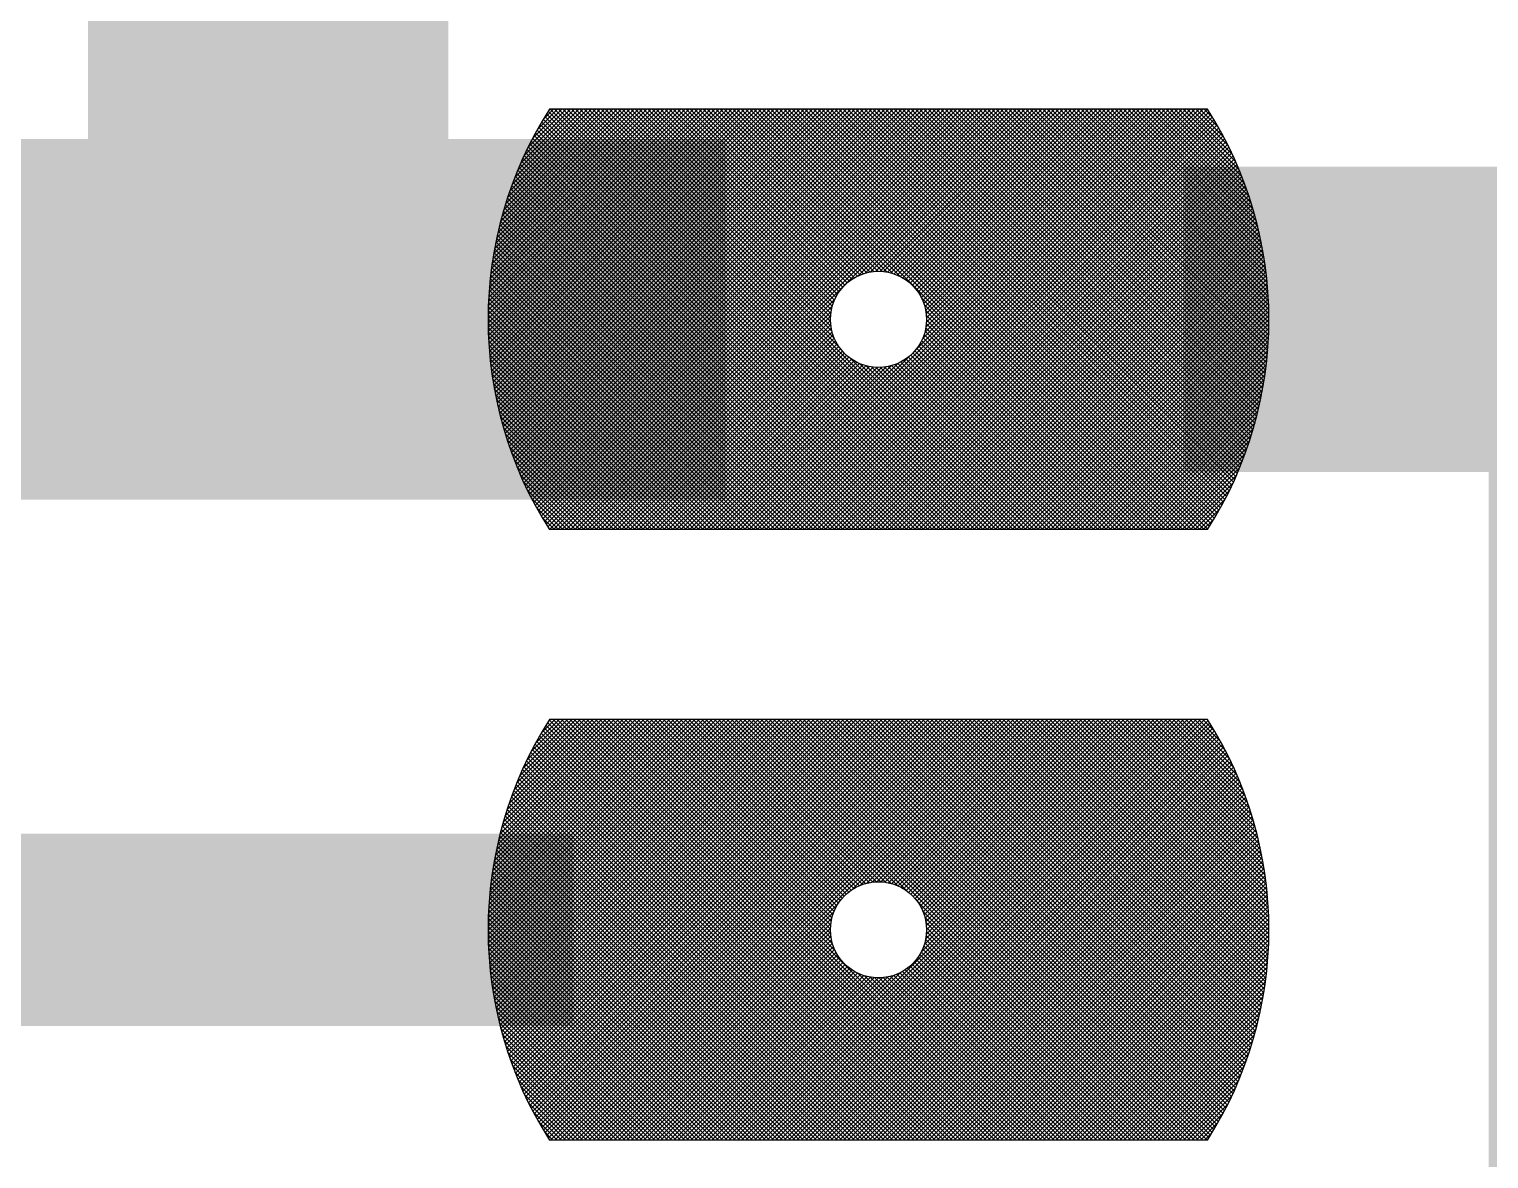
# Model space of a CAD drawing. Extents: x 0 to 395, y 0 to 270.
# Drawn here: x 122.83 to 128.91, y 219.39 to 224.09 of the extents above; entities that cross this region are included whole.
import ezdxf

# ---------------------------------------------------------------- set-up
doc = ezdxf.new("R2010")
doc.units = 0
doc.header["$LTSCALE"] = 0.3
doc.layers.get('0').update_dxf_attribs({"linetype": 'CONTINUOUS'})
doc.layers.add('TRACK', color=3, linetype='CONTINUOUS')

# ---------------------------------------------------------------- blocks, each defined once
blk = doc.blocks.new('*X8')
at = {"color": 0}
for p, q in [((70.13, 78.739), (71.006, 79.615)), ((70.1301, 78.7215), (71.0237, 79.615)), ((70.1301, 78.7568), (70.9883, 79.615)), ((70.1304, 78.7041), (71.0413, 79.615)), ((70.1304, 78.7748), (70.9706, 79.615)), ((70.1309, 78.6869), (71.059, 79.615)), ((70.1309, 78.7929), (70.9529, 79.615)), ((70.1315, 78.6698), (71.0767, 79.615)), ((70.1316, 78.8113), (70.9353, 79.615)), ((70.1323, 78.653), (71.0944, 79.615)), ((70.1325, 78.8299), (70.9176, 79.615)), ((70.1333, 78.6363), (71.112, 79.615)), ((70.1336, 78.8487), (70.8999, 79.615)), ((70.1345, 78.6197), (71.1297, 79.615)), ((70.135, 78.8678), (70.8822, 79.615)), ((70.1358, 78.6034), (71.1474, 79.615)), ((70.1367, 78.8871), (70.8646, 79.615)), ((70.1372, 78.5871), (71.1651, 79.615)), ((70.1386, 78.9067), (70.8469, 79.615)), ((70.1388, 78.5711), (71.1828, 79.615)), ((70.1406, 78.5551), (71.2004, 79.615)), ((70.1407, 78.9265), (70.8292, 79.615)), ((70.1424, 78.5393), (71.2181, 79.615)), ((70.1432, 78.9467), (70.8115, 79.615)), ((70.1445, 78.5237), (71.2358, 79.615)), ((70.1459, 78.9671), (70.7938, 79.615)), ((70.1466, 78.5082), (71.2535, 79.615)), ((70.1489, 78.4928), (71.2711, 79.615)), ((70.149, 78.9878), (70.7762, 79.615)), ((70.1513, 78.4775), (71.2888, 79.615)), ((70.1524, 79.0089), (70.7585, 79.615)), ((70.1539, 78.4624), (71.3065, 79.615)), ((70.1561, 79.0303), (70.7408, 79.615)), ((70.1566, 78.4474), (71.3242, 79.615)), ((70.1594, 78.4325), (71.3419, 79.615)), ((70.1603, 79.0521), (70.7231, 79.615)), ((70.1623, 78.4177), (71.3595, 79.615)), ((70.1648, 79.0743), (70.7055, 79.615)), ((70.1653, 78.4031), (71.3772, 79.615)), ((70.1685, 78.3886), (71.3949, 79.615)), ((70.1697, 79.0969), (70.6878, 79.615)), ((70.1717, 78.3742), (71.4126, 79.615)), ((70.175, 79.1199), (70.6701, 79.615)), ((70.1751, 78.3599), (71.4302, 79.615)), ((70.1786, 78.3457), (71.4479, 79.615)), ((70.1809, 79.1435), (70.6524, 79.615)), ((70.1822, 78.3316), (71.4656, 79.615)), ((70.1859, 78.3176), (71.4833, 79.615)), ((70.1872, 79.1675), (70.6347, 79.615)), ((70.1897, 78.3037), (71.5009, 79.615)), ((70.1936, 78.2899), (71.5186, 79.615)), ((70.1942, 79.1921), (70.6171, 79.615)), ((70.1976, 78.2763), (71.5363, 79.615)), ((70.2017, 78.2627), (71.554, 79.615)), ((70.2017, 79.2173), (70.5994, 79.615)), ((70.2059, 78.2492), (71.5717, 79.615)), ((70.2099, 79.2431), (70.5817, 79.615)), ((70.2102, 78.2358), (71.5893, 79.615)), ((70.2146, 78.2226), (71.607, 79.615)), ((70.2188, 79.2697), (70.564, 79.615)), ((70.2191, 78.2094), (71.6247, 79.615)), ((70.2237, 78.1963), (71.6424, 79.615)), ((70.2283, 78.1833), (71.66, 79.615)), ((70.2285, 79.2971), (70.5464, 79.615)), ((70.2331, 78.1704), (71.6777, 79.615)), ((70.238, 78.1576), (71.6954, 79.615)), ((70.2391, 79.3254), (70.5287, 79.615)), ((70.2429, 78.1448), (71.7131, 79.615)), ((70.248, 78.1322), (71.7308, 79.615)), ((70.2508, 79.3548), (70.511, 79.615)), ((70.2531, 78.1196), (71.7484, 79.615)), ((70.2583, 78.1072), (71.7661, 79.615)), ((70.2636, 78.0948), (71.7838, 79.615)), ((70.2636, 79.3853), (70.4933, 79.615)), ((70.269, 78.0825), (71.8015, 79.615)), ((70.2744, 78.0703), (71.8191, 79.615)), ((70.2778, 79.4172), (70.4756, 79.615)), ((70.28, 78.0581), (71.8368, 79.615)), ((70.2856, 78.0461), (71.8545, 79.615)), ((70.2913, 78.0341), (71.8722, 79.615)), ((70.2936, 79.4507), (70.458, 79.615)), ((70.2971, 78.0222), (71.8899, 79.615)), ((70.303, 78.0104), (71.9075, 79.615)), ((70.3089, 77.9987), (71.9252, 79.615)), ((70.3114, 79.4861), (70.4403, 79.615)), ((70.315, 77.9871), (71.9429, 79.615)), ((70.3211, 77.9755), (71.9606, 79.615)), ((70.3273, 77.964), (71.9782, 79.615)), ((70.3317, 79.5241), (70.4226, 79.615)), ((70.3335, 77.9526), (71.9959, 79.615)), ((70.3399, 77.9413), (72.0136, 79.615)), ((70.3463, 77.93), (72.0313, 79.615)), ((70.3528, 77.9188), (72.049, 79.615)), ((70.3551, 79.5652), (70.4049, 79.615)), ((70.3593, 77.9077), (72.0666, 79.615)), ((72.077, 77.865), (70.3632, 79.5788)), ((70.366, 77.8967), (72.0843, 79.615)), ((72.0947, 77.865), (70.3699, 79.5898)), ((70.3727, 77.8857), (72.102, 79.615)), ((72.1123, 77.865), (70.3767, 79.6007)), ((70.3795, 77.8748), (72.1197, 79.615)), ((70.383, 79.6107), (70.3873, 79.615)), ((72.13, 77.865), (70.3835, 79.6115)), ((70.3873, 77.865), (72.1373, 79.615)), ((72.1477, 77.865), (70.3977, 79.615)), ((70.405, 77.865), (72.155, 79.615)), ((72.1654, 77.865), (70.4154, 79.615)), ((70.4227, 77.865), (72.1727, 79.615)), ((72.1831, 77.865), (70.4331, 79.615)), ((70.4404, 77.865), (72.1904, 79.615)), ((72.2007, 77.865), (70.4507, 79.615)), ((70.4581, 77.865), (72.2081, 79.615)), ((72.2184, 77.865), (70.4684, 79.615)), ((70.4757, 77.865), (72.2257, 79.615)), ((72.2361, 77.865), (70.4861, 79.615)), ((70.4934, 77.865), (72.2434, 79.615)), ((72.2538, 77.865), (70.5038, 79.615)), ((70.5111, 77.865), (72.2611, 79.615)), ((72.2714, 77.865), (70.5214, 79.615)), ((70.5288, 77.865), (72.2788, 79.615)), ((72.2891, 77.865), (70.5391, 79.615)), ((70.5464, 77.865), (72.2964, 79.615)), ((72.3068, 77.865), (70.5568, 79.615)), ((70.5641, 77.865), (72.3141, 79.615)), ((72.3245, 77.865), (70.5745, 79.615)), ((70.5818, 77.865), (72.3318, 79.615)), ((72.3422, 77.865), (70.5922, 79.615)), ((71.5781, 78.6468), (70.6098, 79.615)), ((71.565, 78.6775), (70.6275, 79.615)), ((71.5588, 78.7014), (70.6452, 79.615)), ((71.5558, 78.7221), (70.6629, 79.615)), ((71.555, 78.7405), (70.6805, 79.615)), ((71.5558, 78.7575), (70.6982, 79.615)), ((71.5578, 78.7731), (70.7159, 79.615)), ((71.5608, 78.7878), (70.7336, 79.615)), ((71.5647, 78.8016), (70.7513, 79.615)), ((71.5694, 78.8145), (70.7689, 79.615)), ((71.5748, 78.8268), (70.7866, 79.615)), ((71.5809, 78.8384), (70.8043, 79.615)), ((71.5876, 78.8494), (70.822, 79.615)), ((71.5948, 78.8598), (70.8396, 79.615)), ((71.6027, 78.8696), (70.8573, 79.615)), ((71.6111, 78.8789), (70.875, 79.615)), ((71.6201, 78.8876), (70.8927, 79.615)), ((71.6296, 78.8958), (70.9104, 79.615)), ((71.6396, 78.9034), (70.928, 79.615)), ((71.6503, 78.9104), (70.9457, 79.615)), ((71.6616, 78.9168), (70.9634, 79.615)), ((71.6734, 78.9226), (70.9811, 79.615)), ((71.686, 78.9277), (70.9987, 79.615)), ((71.6993, 78.9321), (71.0164, 79.615)), ((71.7135, 78.9356), (71.0341, 79.615)), ((71.7285, 78.9382), (71.0518, 79.615)), ((71.7447, 78.9397), (71.0695, 79.615)), ((71.7623, 78.9399), (71.0871, 79.615)), ((71.7816, 78.9382), (71.1048, 79.615)), ((71.8034, 78.934), (71.1225, 79.615)), ((71.8296, 78.9256), (71.1402, 79.615)), ((71.8674, 78.9054), (71.1578, 79.615)), ((71.1652, 77.865), (72.9152, 79.615)), ((72.9255, 77.865), (71.1755, 79.615)), ((71.1828, 77.865), (72.9328, 79.615)), ((72.9432, 77.865), (71.1932, 79.615)), ((71.2005, 77.865), (72.9505, 79.615)), ((72.9609, 77.865), (71.2109, 79.615)), ((71.2182, 77.865), (72.9682, 79.615)), ((72.9786, 77.865), (71.2286, 79.615)), ((71.2359, 77.865), (72.9859, 79.615)), ((72.9962, 77.865), (71.2462, 79.615)), ((71.2536, 77.865), (73.0036, 79.615)), ((73.0139, 77.865), (71.2639, 79.615)), ((71.2712, 77.865), (73.0212, 79.615)), ((73.0316, 77.865), (71.2816, 79.615)), ((71.2889, 77.865), (73.0389, 79.615)), ((73.0493, 77.865), (71.2993, 79.615)), ((71.3066, 77.865), (73.0566, 79.615)), ((73.0669, 77.865), (71.3169, 79.615)), ((71.3243, 77.865), (73.0743, 79.615)), ((73.0846, 77.865), (71.3346, 79.615)), ((71.3419, 77.865), (73.0919, 79.615)), ((73.1023, 77.865), (71.3523, 79.615)), ((71.3596, 77.865), (73.1096, 79.615)), ((73.12, 77.865), (71.37, 79.615)), ((71.3773, 77.865), (73.1255, 79.6132)), ((73.1295, 77.8732), (71.3877, 79.615)), ((71.395, 77.865), (73.1323, 79.6023)), ((73.1363, 77.884), (71.4053, 79.615)), ((71.4127, 77.865), (73.1391, 79.5914)), ((73.143, 77.895), (71.423, 79.615)), ((71.4303, 77.865), (73.1458, 79.5805)), ((73.1497, 77.906), (71.4407, 79.615)), ((73.1562, 77.9171), (71.4584, 79.615)), ((73.1627, 77.9283), (71.476, 79.615)), ((73.1692, 77.9395), (71.4937, 79.615)), ((73.1755, 77.9509), (71.5114, 79.615)), ((73.1818, 77.9623), (71.5291, 79.615)), ((73.188, 77.9738), (71.5468, 79.615)), ((73.1941, 77.9853), (71.5644, 79.615)), ((73.2002, 77.9969), (71.5821, 79.615)), ((73.2061, 78.0087), (71.5998, 79.615)), ((73.212, 78.0205), (71.6175, 79.615)), ((71.6328, 78.8983), (72.3495, 79.615)), ((73.2178, 78.0323), (71.6351, 79.615)), ((73.2235, 78.0443), (71.6528, 79.615)), ((73.2292, 78.0563), (71.6705, 79.615)), ((71.6758, 78.9237), (72.3672, 79.615)), ((73.2347, 78.0684), (71.6882, 79.615)), ((71.7029, 78.9331), (72.3848, 79.615)), ((73.2402, 78.0806), (71.7059, 79.615)), ((73.2456, 78.0929), (71.7235, 79.615)), ((71.7253, 78.9378), (72.4025, 79.615)), ((73.2509, 78.1053), (71.7412, 79.615)), ((71.7449, 78.9397), (72.4202, 79.615)), ((73.2561, 78.1177), (71.7589, 79.615)), ((71.7627, 78.9399), (72.4379, 79.615)), ((73.2613, 78.1303), (71.7766, 79.615)), ((71.7791, 78.9385), (72.4555, 79.615)), ((73.2663, 78.1429), (71.7942, 79.615)), ((71.7943, 78.9361), (72.4732, 79.615)), ((71.8086, 78.9327), (72.4909, 79.615)), ((73.2713, 78.1556), (71.8119, 79.615)), ((71.822, 78.9284), (72.5086, 79.615)), ((73.2762, 78.1684), (71.8296, 79.615)), ((71.8347, 78.9234), (72.5263, 79.615)), ((71.8467, 78.9177), (72.5439, 79.615)), ((73.2809, 78.1813), (71.8473, 79.615)), ((71.858, 78.9114), (72.5616, 79.615)), ((73.2856, 78.1943), (71.865, 79.615)), ((71.8688, 78.9045), (72.5793, 79.615)), ((71.8789, 78.897), (72.597, 79.615)), ((73.2902, 78.2074), (71.8826, 79.615)), ((71.8885, 78.8889), (72.6146, 79.615)), ((71.8976, 78.8803), (72.6323, 79.615)), ((73.2947, 78.2206), (71.9003, 79.615)), ((71.9061, 78.8711), (72.65, 79.615)), ((71.914, 78.8613), (72.6677, 79.615)), ((73.2992, 78.2338), (71.918, 79.615)), ((71.9214, 78.851), (72.6854, 79.615)), ((71.9281, 78.8401), (72.703, 79.615)), ((71.9343, 78.8286), (72.7207, 79.615)), ((71.9347, 78.6522), (72.8975, 79.615)), ((73.3035, 78.2472), (71.9357, 79.615)), ((71.9398, 78.8164), (72.7384, 79.615)), ((71.9446, 78.8036), (72.7561, 79.615)), ((71.9462, 78.6814), (72.8798, 79.615)), ((71.9487, 78.7899), (72.7737, 79.615)), ((71.9518, 78.7754), (72.7914, 79.615)), ((71.9519, 78.7047), (72.8621, 79.615)), ((73.3077, 78.2606), (71.9533, 79.615)), ((71.954, 78.7599), (72.8091, 79.615)), ((71.9544, 78.725), (72.8445, 79.615)), ((71.955, 78.7432), (72.8268, 79.615)), ((73.3118, 78.2742), (71.971, 79.615)), ((73.3158, 78.2879), (71.9887, 79.615)), ((73.3198, 78.3016), (72.0064, 79.615)), ((73.3236, 78.3155), (72.024, 79.615)), ((73.3273, 78.3294), (72.0417, 79.615)), ((73.3309, 78.3435), (72.0594, 79.615)), ((73.3344, 78.3577), (72.0771, 79.615)), ((73.3378, 78.372), (72.0948, 79.615)), ((73.3411, 78.3864), (72.1124, 79.615)), ((73.3442, 78.4009), (72.1301, 79.615)), ((73.3473, 78.4155), (72.1478, 79.615)), ((73.3502, 78.4303), (72.1655, 79.615)), ((73.353, 78.4451), (72.1831, 79.615)), ((73.3557, 78.4601), (72.2008, 79.615)), ((73.3583, 78.4752), (72.2185, 79.615)), ((73.3607, 78.4905), (72.2362, 79.615)), ((73.363, 78.5058), (72.2539, 79.615)), ((73.3652, 78.5213), (72.2715, 79.615)), ((73.3673, 78.537), (72.2892, 79.615)), ((73.3692, 78.5527), (72.3069, 79.615)), ((73.3709, 78.5686), (72.3246, 79.615)), ((73.3726, 78.5847), (72.3422, 79.615)), ((73.374, 78.6009), (72.3599, 79.615)), ((73.3754, 78.6172), (72.3776, 79.615)), ((73.3765, 78.6338), (72.3953, 79.615)), ((73.3775, 78.6504), (72.413, 79.615)), ((73.3784, 78.6673), (72.4306, 79.615)), ((73.379, 78.6843), (72.4483, 79.615)), ((73.3795, 78.7014), (72.466, 79.615)), ((73.3799, 78.7188), (72.4837, 79.615)), ((73.38, 78.7364), (72.5013, 79.615)), ((73.3799, 78.7541), (72.519, 79.615)), ((73.3797, 78.772), (72.5367, 79.615)), ((73.3792, 78.7902), (72.5544, 79.615)), ((73.3786, 78.8085), (72.5721, 79.615)), ((73.3777, 78.8271), (72.5897, 79.615)), ((73.3765, 78.8459), (72.6074, 79.615)), ((73.3752, 78.8649), (72.6251, 79.615)), ((73.3736, 78.8842), (72.6428, 79.615)), ((73.3717, 78.9037), (72.6604, 79.615)), ((73.3696, 78.9235), (72.6781, 79.615)), ((73.3672, 78.9436), (72.6958, 79.615)), ((73.3645, 78.964), (72.7135, 79.615)), ((73.3615, 78.9847), (72.7312, 79.615)), ((73.3581, 79.0057), (72.7488, 79.615)), ((73.3544, 79.0271), (72.7665, 79.615)), ((73.3504, 79.0488), (72.7842, 79.615)), ((73.3459, 79.0709), (72.8019, 79.615)), ((73.3411, 79.0934), (72.8195, 79.615)), ((73.3358, 79.1164), (72.8372, 79.615)), ((73.33, 79.1399), (72.8549, 79.615)), ((73.3238, 79.1638), (72.8726, 79.615)), ((73.3169, 79.1883), (72.8903, 79.615)), ((73.3095, 79.2134), (72.9079, 79.615)), ((73.3014, 79.2392), (72.9256, 79.615)), ((73.2926, 79.2657), (72.9433, 79.615)), ((73.283, 79.2929), (72.961, 79.615)), ((73.2725, 79.3211), (72.9786, 79.615)), ((73.2611, 79.3503), (72.9963, 79.615)), ((73.2484, 79.3806), (73.014, 79.615)), ((73.2344, 79.4122), (73.0317, 79.615)), ((73.2189, 79.4455), (73.0494, 79.615)), ((73.2014, 79.4806), (73.067, 79.615)), ((73.1816, 79.5181), (73.0847, 79.615)), ((73.1587, 79.5587), (73.1024, 79.615)), ((73.1316, 79.6034), (73.1201, 79.615)), ((71.9886, 77.865), (70.3309, 79.5227)), ((72.0063, 77.865), (70.3372, 79.5341)), ((72.024, 77.865), (70.3436, 79.5454)), ((72.0416, 77.865), (70.3501, 79.5566)), ((72.0593, 77.865), (70.3566, 79.5677)), ((71.448, 77.865), (73.1524, 79.5694)), ((71.4657, 77.865), (73.1589, 79.5583)), ((71.4834, 77.865), (73.1654, 79.5471)), ((71.501, 77.865), (73.1718, 79.5358)), ((71.5187, 77.865), (73.1781, 79.5244)), ((71.9002, 77.865), (70.3005, 79.4647)), ((71.9179, 77.865), (70.3065, 79.4764)), ((71.9356, 77.865), (70.3125, 79.4881)), ((71.9532, 77.865), (70.3185, 79.4997)), ((71.9709, 77.865), (70.3247, 79.5112)), ((71.5364, 77.865), (73.1844, 79.513)), ((71.5541, 77.865), (73.1905, 79.5015)), ((71.5717, 77.865), (73.1966, 79.4899)), ((71.5894, 77.865), (73.2026, 79.4782)), ((71.6071, 77.865), (73.2086, 79.4665)), ((71.8118, 77.865), (70.2722, 79.4047)), ((71.8295, 77.865), (70.2777, 79.4168)), ((71.8472, 77.865), (70.2833, 79.4289)), ((71.8649, 77.865), (70.2889, 79.4409)), ((71.8825, 77.865), (70.2947, 79.4528)), ((71.6248, 77.865), (73.2144, 79.4546)), ((71.6425, 77.865), (73.2202, 79.4427)), ((71.6601, 77.865), (73.2259, 79.4307)), ((71.6778, 77.865), (73.2315, 79.4187)), ((71.6955, 77.865), (73.237, 79.4065)), ((71.7234, 77.865), (70.2459, 79.3426)), ((71.7411, 77.865), (70.2509, 79.3552)), ((71.7588, 77.865), (70.2561, 79.3677)), ((71.7765, 77.865), (70.2614, 79.3801)), ((71.7942, 77.865), (70.2667, 79.3924)), ((71.7132, 77.865), (73.2425, 79.3943)), ((71.7308, 77.865), (73.2478, 79.382)), ((71.7485, 77.865), (73.2531, 79.3696)), ((71.7662, 77.865), (73.2583, 79.3571)), ((71.7839, 77.865), (73.2634, 79.3445)), ((71.6351, 77.865), (70.2217, 79.2783)), ((71.6527, 77.865), (70.2264, 79.2913)), ((71.6704, 77.865), (70.2311, 79.3043)), ((71.6881, 77.865), (70.2359, 79.3171)), ((71.7058, 77.865), (70.2409, 79.3299)), ((71.8016, 77.865), (73.2684, 79.3318)), ((71.8192, 77.865), (73.2733, 79.3191)), ((71.8369, 77.865), (73.2782, 79.3062)), ((71.8546, 77.865), (73.2829, 79.2933)), ((71.8723, 77.865), (73.2876, 79.2803)), ((71.5643, 77.865), (70.2041, 79.2252)), ((71.582, 77.865), (70.2084, 79.2386)), ((71.5997, 77.865), (70.2127, 79.2519)), ((71.6174, 77.865), (70.2172, 79.2652)), ((71.8899, 77.865), (73.2921, 79.2672)), ((71.9076, 77.865), (73.2966, 79.254)), ((71.9253, 77.865), (73.301, 79.2407)), ((71.943, 77.865), (73.3052, 79.2272)), ((71.476, 77.865), (70.1843, 79.1566)), ((71.4936, 77.865), (70.1881, 79.1706)), ((71.5113, 77.865), (70.1919, 79.1844)), ((71.529, 77.865), (70.1959, 79.1981)), ((71.5467, 77.865), (70.2, 79.2117)), ((71.9607, 77.865), (73.3094, 79.2138)), ((71.9783, 77.865), (73.3135, 79.2002)), ((71.996, 77.865), (73.3175, 79.1865)), ((72.0137, 77.865), (73.3213, 79.1727)), ((72.0314, 77.865), (73.3251, 79.1587)), ((71.4052, 77.865), (70.1704, 79.0999)), ((71.4229, 77.865), (70.1737, 79.1142)), ((71.4406, 77.865), (70.1771, 79.1285)), ((71.4583, 77.865), (70.1807, 79.1426)), ((72.049, 77.865), (73.3288, 79.1447)), ((72.0667, 77.865), (73.3324, 79.1306)), ((72.0844, 77.865), (73.3358, 79.1164)), ((72.1021, 77.865), (73.3391, 79.1021)), ((71.3345, 77.865), (70.1582, 79.0413)), ((71.3522, 77.865), (70.1611, 79.0562)), ((71.3699, 77.865), (70.164, 79.0708)), ((71.3876, 77.865), (70.1671, 79.0854)), ((72.1198, 77.865), (73.3424, 79.0876)), ((72.1374, 77.865), (73.3455, 79.0731)), ((72.1551, 77.865), (73.3485, 79.0584)), ((72.1728, 77.865), (73.3514, 79.0436)), ((71.2638, 77.865), (70.148, 78.9809)), ((71.2815, 77.865), (70.1503, 78.9962)), ((71.2992, 77.865), (70.1528, 79.0114)), ((71.3169, 77.865), (70.1554, 79.0264)), ((72.1905, 77.865), (73.3542, 79.0287)), ((72.2081, 77.865), (73.3568, 79.0136)), ((72.2258, 77.865), (73.3593, 78.9985)), ((72.2435, 77.865), (73.3617, 78.9832)), ((71.1931, 77.865), (70.1398, 78.9183)), ((71.2108, 77.865), (70.1416, 78.9341)), ((71.2285, 77.865), (70.1436, 78.9499)), ((71.2461, 77.865), (70.1457, 78.9654)), ((72.2612, 77.865), (73.364, 78.9678)), ((72.2789, 77.865), (73.3661, 78.9522)), ((72.2965, 77.865), (73.3681, 78.9365)), ((72.3142, 77.865), (73.3699, 78.9207)), ((71.1224, 77.865), (70.134, 78.8534)), ((71.1401, 77.865), (70.1352, 78.8699)), ((71.1578, 77.865), (70.1366, 78.8862)), ((71.1754, 77.865), (70.1381, 78.9023)), ((70.5995, 77.865), (71.5967, 78.8622)), ((72.9078, 77.865), (71.9204, 78.8524)), ((72.3319, 77.865), (73.3716, 78.9047)), ((72.3496, 77.865), (73.3732, 78.8886)), ((72.3672, 77.865), (73.3746, 78.8724)), ((72.3849, 77.865), (73.3759, 78.8559)), ((71.0694, 77.865), (70.1312, 78.8031)), ((71.087, 77.865), (70.132, 78.8201)), ((71.1047, 77.865), (70.1329, 78.8368)), ((70.6172, 77.865), (71.5713, 78.8192)), ((70.6348, 77.865), (71.5619, 78.7921)), ((72.8902, 77.865), (71.9406, 78.8146)), ((72.4026, 77.865), (73.377, 78.8394)), ((72.4203, 77.865), (73.3779, 78.8226)), ((72.438, 77.865), (73.3787, 78.8057)), ((72.4556, 77.865), (73.3793, 78.7886)), ((71.0163, 77.865), (70.13, 78.7513)), ((70.9987, 77.865), (70.13, 78.7336)), ((71.034, 77.865), (70.1303, 78.7688)), ((71.0517, 77.865), (70.1307, 78.786)), ((70.6525, 77.865), (71.5572, 78.7697)), ((70.6702, 77.865), (71.5553, 78.7501)), ((70.6879, 77.865), (71.5551, 78.7323)), ((72.8725, 77.865), (71.949, 78.7884)), ((72.8548, 77.865), (71.9532, 78.7666)), ((72.8195, 77.865), (71.9547, 78.7297)), ((72.8371, 77.865), (71.9549, 78.7473)), ((72.4733, 77.865), (73.3797, 78.7714)), ((72.491, 77.865), (73.3799, 78.754)), ((72.5087, 77.865), (73.38, 78.7363)), ((70.981, 77.865), (70.1302, 78.7158)), ((70.9633, 77.865), (70.1305, 78.6978)), ((70.9456, 77.865), (70.1311, 78.6795)), ((70.7055, 77.865), (71.5565, 78.7159)), ((70.7232, 77.865), (71.5589, 78.7007)), ((70.7409, 77.865), (71.5623, 78.6864)), ((70.7586, 77.865), (71.5666, 78.673)), ((72.7487, 77.865), (71.9427, 78.671)), ((72.7664, 77.865), (71.9471, 78.6843)), ((72.7841, 77.865), (71.9506, 78.6985)), ((72.8018, 77.865), (71.9532, 78.7135)), ((72.5263, 77.865), (73.3799, 78.7185)), ((72.544, 77.865), (73.3795, 78.7005)), ((72.5617, 77.865), (73.379, 78.6823)), ((70.9279, 77.865), (70.1319, 78.661)), ((70.9103, 77.865), (70.1329, 78.6423)), ((70.8926, 77.865), (70.1342, 78.6234)), ((70.7763, 77.865), (71.5716, 78.6603)), ((70.7939, 77.865), (71.5773, 78.6483)), ((70.8116, 77.865), (71.5836, 78.637)), ((70.8293, 77.865), (71.5905, 78.6262)), ((70.847, 77.865), (71.598, 78.6161)), ((70.8646, 77.865), (71.6061, 78.6065)), ((72.6604, 77.865), (71.9108, 78.6146)), ((72.678, 77.865), (71.9184, 78.6246)), ((72.6957, 77.865), (71.9254, 78.6353)), ((72.7134, 77.865), (71.9318, 78.6466)), ((72.7311, 77.865), (71.9376, 78.6584)), ((72.5794, 77.865), (73.3782, 78.6638)), ((72.5971, 77.865), (73.3772, 78.6452)), ((72.6147, 77.865), (73.376, 78.6263)), ((72.6324, 77.865), (73.3746, 78.6072)), ((70.8749, 77.865), (70.1357, 78.6042)), ((70.8572, 77.865), (70.1374, 78.5848)), ((70.8396, 77.865), (70.1394, 78.5651)), ((70.8823, 77.865), (71.6147, 78.5974)), ((70.9, 77.865), (71.6239, 78.5889)), ((70.9177, 77.865), (71.6337, 78.581)), ((70.9354, 77.865), (71.644, 78.5736)), ((70.953, 77.865), (71.6549, 78.5669)), ((70.9707, 77.865), (71.6664, 78.5607)), ((70.9884, 77.865), (71.6786, 78.5552)), ((71.0061, 77.865), (71.6914, 78.5504)), ((71.0237, 77.865), (71.7051, 78.5463)), ((71.1298, 77.865), (71.8136, 78.5488)), ((71.1475, 77.865), (71.8428, 78.5603)), ((72.3598, 77.865), (71.6618, 78.5631)), ((72.3775, 77.865), (71.6925, 78.55)), ((72.4836, 77.865), (71.8028, 78.5458)), ((72.5013, 77.865), (71.8166, 78.5497)), ((72.5189, 77.865), (71.8295, 78.5544)), ((72.5366, 77.865), (71.8418, 78.5598)), ((72.5543, 77.865), (71.8534, 78.5659)), ((72.572, 77.865), (71.8644, 78.5726)), ((72.5896, 77.865), (71.8748, 78.5798)), ((72.6073, 77.865), (71.8846, 78.5877)), ((72.625, 77.865), (71.8939, 78.5961)), ((72.6427, 77.865), (71.9026, 78.6051)), ((72.6501, 77.865), (73.3729, 78.5878)), ((72.6678, 77.865), (73.3709, 78.5681)), ((72.6854, 77.865), (73.3686, 78.5482)), ((70.8219, 77.865), (70.1417, 78.5452)), ((70.8042, 77.865), (70.1443, 78.5249)), ((70.7865, 77.865), (70.1472, 78.5043)), ((71.0414, 77.865), (71.7196, 78.5432)), ((71.0591, 77.865), (71.7351, 78.541)), ((71.0768, 77.865), (71.7518, 78.54)), ((71.0945, 77.865), (71.77, 78.5406)), ((71.1121, 77.865), (71.7903, 78.5431)), ((72.3952, 77.865), (71.7164, 78.5438)), ((72.4129, 77.865), (71.7371, 78.5408)), ((72.4305, 77.865), (71.7555, 78.54)), ((72.4482, 77.865), (71.7725, 78.5408)), ((72.4659, 77.865), (71.7881, 78.5428)), ((72.7031, 77.865), (73.3661, 78.528)), ((72.7208, 77.865), (73.3633, 78.5075)), ((72.7385, 77.865), (73.3601, 78.4867)), ((70.7688, 77.865), (70.1504, 78.4835)), ((70.7512, 77.865), (70.1539, 78.4623)), ((70.7335, 77.865), (70.1578, 78.4407)), ((72.7562, 77.865), (73.3566, 78.4655)), ((72.7738, 77.865), (73.3528, 78.444)), ((70.7158, 77.865), (70.1621, 78.4187)), ((70.6981, 77.865), (70.1667, 78.3964)), ((70.6805, 77.865), (70.1718, 78.3736)), ((72.7915, 77.865), (73.3486, 78.4221)), ((72.8092, 77.865), (73.344, 78.3998)), ((72.8269, 77.865), (73.339, 78.3771)), ((70.6628, 77.865), (70.1774, 78.3504)), ((70.6451, 77.865), (70.1835, 78.3267)), ((72.8445, 77.865), (73.3335, 78.3539)), ((72.8622, 77.865), (73.3275, 78.3303)), ((72.8799, 77.865), (73.321, 78.3061)), ((70.6274, 77.865), (70.19, 78.3024)), ((70.6097, 77.865), (70.1972, 78.2776)), ((70.5921, 77.865), (70.205, 78.2521)), ((72.8976, 77.865), (73.3139, 78.2814)), ((72.9153, 77.865), (73.3062, 78.256)), ((70.5744, 77.865), (70.2135, 78.2259)), ((70.5567, 77.865), (70.2227, 78.199)), ((72.9329, 77.865), (73.2979, 78.2299)), ((72.9506, 77.865), (73.2888, 78.2032)), ((70.539, 77.865), (70.2328, 78.1713)), ((70.5214, 77.865), (70.2438, 78.1425)), ((72.9683, 77.865), (73.2788, 78.1755)), ((72.986, 77.865), (73.2679, 78.147)), ((70.5037, 77.865), (70.2559, 78.1127)), ((70.486, 77.865), (70.2693, 78.0817)), ((73.0036, 77.865), (73.256, 78.1173)), ((73.0213, 77.865), (73.2428, 78.0865)), ((70.4683, 77.865), (70.2842, 78.0492)), ((70.4506, 77.865), (70.3007, 78.0149)), ((73.039, 77.865), (73.2282, 78.0542)), ((73.0567, 77.865), (73.2119, 78.0202)), ((70.433, 77.865), (70.3195, 77.9785)), ((70.4153, 77.865), (70.3409, 77.9394)), ((73.0744, 77.865), (73.1935, 77.9842)), ((73.092, 77.865), (73.1725, 77.9455)), ((70.3976, 77.865), (70.366, 77.8966)), ((73.1097, 77.865), (73.1481, 77.9034))]:
    blk.add_line(p, q, dxfattribs=at)
blk = doc.blocks.new('*X7')
at = {"color": 0}
for p, q in [((70.13, 81.2846), (71.0004, 82.155)), ((70.1301, 81.267), (71.0181, 82.155)), ((70.1302, 81.3024), (70.9827, 82.155)), ((70.1303, 81.2495), (71.0357, 82.155)), ((70.1305, 81.3205), (70.965, 82.155)), ((70.1307, 81.2323), (71.0534, 82.155)), ((70.1311, 81.3387), (70.9474, 82.155)), ((70.1313, 81.2152), (71.0711, 82.155)), ((70.1318, 81.3572), (70.9297, 82.155)), ((70.1321, 81.1983), (71.0888, 82.155)), ((70.1328, 81.3758), (70.912, 82.155)), ((70.133, 81.1815), (71.1065, 82.155)), ((70.1341, 81.1649), (71.1241, 82.155)), ((70.1341, 81.3947), (70.8943, 82.155)), ((70.1353, 81.1485), (71.1418, 82.155)), ((70.1355, 81.4139), (70.8766, 82.155)), ((70.1367, 81.1322), (71.1595, 82.155)), ((70.1372, 81.4333), (70.859, 82.155)), ((70.1383, 81.1161), (71.1772, 82.155)), ((70.1392, 81.4529), (70.8413, 82.155)), ((70.14, 81.1001), (71.1948, 82.155)), ((70.1415, 81.4729), (70.8236, 82.155)), ((70.1418, 81.0843), (71.2125, 82.155)), ((70.1438, 81.0686), (71.2302, 82.155)), ((70.144, 81.4931), (70.8059, 82.155)), ((70.1459, 81.053), (71.2479, 82.155)), ((70.1469, 81.5136), (70.7883, 82.155)), ((70.1482, 81.0376), (71.2656, 82.155)), ((70.15, 81.5345), (70.7706, 82.155)), ((70.1506, 81.0223), (71.2832, 82.155)), ((70.1531, 81.0072), (71.3009, 82.155)), ((70.1535, 81.5556), (70.7529, 82.155)), ((70.1557, 80.9921), (71.3186, 82.155)), ((70.1574, 81.5772), (70.7352, 82.155)), ((70.1585, 80.9772), (71.3363, 82.155)), ((70.1613, 80.9624), (71.3539, 82.155)), ((70.1616, 81.5991), (70.7175, 82.155)), ((70.1643, 80.9477), (71.3716, 82.155)), ((70.1663, 81.6214), (70.6999, 82.155)), ((70.1674, 80.9331), (71.3893, 82.155)), ((70.1707, 80.9187), (71.407, 82.155)), ((70.1713, 81.6441), (70.6822, 82.155)), ((70.174, 80.9044), (71.4247, 82.155)), ((70.1768, 81.6673), (70.6645, 82.155)), ((70.1775, 80.8901), (71.4423, 82.155)), ((70.181, 80.876), (71.46, 82.155)), ((70.1828, 81.691), (70.6468, 82.155)), ((70.1847, 80.862), (71.4777, 82.155)), ((70.1885, 80.8481), (71.4954, 82.155)), ((70.1894, 81.7152), (70.6292, 82.155)), ((70.1923, 80.8343), (71.513, 82.155)), ((70.1963, 80.8206), (71.5307, 82.155)), ((70.1965, 81.74), (70.6115, 82.155)), ((70.2004, 80.807), (71.5484, 82.155)), ((70.2042, 81.7654), (70.5938, 82.155)), ((70.2045, 80.7935), (71.5661, 82.155)), ((70.2088, 80.7801), (71.5838, 82.155)), ((70.2126, 81.7915), (70.5761, 82.155)), ((70.2132, 80.7668), (71.6014, 82.155)), ((70.2176, 80.7535), (71.6191, 82.155)), ((70.2217, 81.8183), (70.5584, 82.155)), ((70.2222, 80.7404), (71.6368, 82.155)), ((70.2268, 80.7274), (71.6545, 82.155)), ((70.2316, 80.7144), (71.6721, 82.155)), ((70.2317, 81.846), (70.5408, 82.155)), ((70.2364, 80.7016), (71.6898, 82.155)), ((70.2413, 80.6888), (71.7075, 82.155)), ((70.2427, 81.8746), (70.5231, 82.155)), ((70.2464, 80.6762), (71.7252, 82.155)), ((70.2514, 80.6636), (71.7429, 82.155)), ((70.2547, 81.9043), (70.5054, 82.155)), ((70.2566, 80.6511), (71.7605, 82.155)), ((70.2619, 80.6387), (71.7782, 82.155)), ((70.2673, 80.6264), (71.7959, 82.155)), ((70.2679, 81.9352), (70.4877, 82.155)), ((70.2727, 80.6141), (71.8136, 82.155)), ((70.2782, 80.602), (71.8312, 82.155)), ((70.2826, 81.9676), (70.4701, 82.155)), ((70.2838, 80.5899), (71.8489, 82.155)), ((70.2895, 80.5779), (71.8666, 82.155)), ((70.2953, 80.566), (71.8843, 82.155)), ((70.299, 82.0016), (70.4524, 82.155)), ((70.3011, 80.5542), (71.902, 82.155)), ((70.307, 80.5424), (71.9196, 82.155)), ((70.313, 80.5307), (71.9373, 82.155)), ((70.3175, 82.0378), (70.4347, 82.155)), ((70.3191, 80.5191), (71.955, 82.155)), ((70.3253, 80.5076), (71.9727, 82.155)), ((70.3315, 80.4962), (71.9903, 82.155)), ((70.3378, 80.4848), (72.008, 82.155)), ((70.3387, 82.0766), (70.417, 82.155)), ((70.3442, 80.4735), (72.0257, 82.155)), ((70.3507, 80.4623), (72.0434, 82.155)), ((70.3572, 80.4512), (72.0611, 82.155)), ((70.3633, 82.119), (70.3993, 82.155)), ((70.3639, 80.4401), (72.0787, 82.155)), ((70.3706, 80.4292), (72.0964, 82.155)), ((72.1003, 80.405), (70.372, 82.1332)), ((70.3773, 80.4182), (72.1141, 82.155)), ((72.1179, 80.405), (70.3788, 82.1441)), ((70.3842, 80.4074), (72.1318, 82.155)), ((72.1356, 80.405), (70.3857, 82.1549)), ((70.3994, 80.405), (72.1494, 82.155)), ((72.1533, 80.405), (70.4033, 82.155)), ((70.4171, 80.405), (72.1671, 82.155)), ((72.171, 80.405), (70.421, 82.155)), ((70.4348, 80.405), (72.1848, 82.155)), ((72.1886, 80.405), (70.4386, 82.155)), ((70.4525, 80.405), (72.2025, 82.155)), ((72.2063, 80.405), (70.4563, 82.155)), ((70.4701, 80.405), (72.2201, 82.155)), ((72.224, 80.405), (70.474, 82.155)), ((70.4878, 80.405), (72.2378, 82.155)), ((72.2417, 80.405), (70.4917, 82.155)), ((70.5055, 80.405), (72.2555, 82.155)), ((72.2594, 80.405), (70.5094, 82.155)), ((70.5232, 80.405), (72.2732, 82.155)), ((72.277, 80.405), (70.527, 82.155)), ((70.5409, 80.405), (72.2909, 82.155)), ((72.2947, 80.405), (70.5447, 82.155)), ((70.5585, 80.405), (72.3085, 82.155)), ((72.3124, 80.405), (70.5624, 82.155)), ((70.5762, 80.405), (72.3262, 82.155)), ((72.3301, 80.405), (70.5801, 82.155)), ((70.5939, 80.405), (72.3439, 82.155)), ((71.6048, 81.148), (70.5977, 82.155)), ((71.5727, 81.1977), (70.6154, 82.155)), ((71.5626, 81.2255), (70.6331, 82.155)), ((71.5575, 81.2482), (70.6508, 82.155)), ((71.5554, 81.2681), (70.6685, 82.155)), ((71.5551, 81.286), (70.6861, 82.155)), ((71.5563, 81.3025), (70.7038, 82.155)), ((71.5586, 81.3179), (70.7215, 82.155)), ((71.5619, 81.3322), (70.7392, 82.155)), ((71.5661, 81.3457), (70.7568, 82.155)), ((71.571, 81.3585), (70.7745, 82.155)), ((71.5767, 81.3705), (70.7922, 82.155)), ((71.5829, 81.3819), (70.8099, 82.155)), ((71.5898, 81.3927), (70.8276, 82.155)), ((71.5973, 81.403), (70.8452, 82.155)), ((71.6053, 81.4126), (70.8629, 82.155)), ((71.6139, 81.4217), (70.8806, 82.155)), ((71.623, 81.4303), (70.8983, 82.155)), ((71.6327, 81.4382), (70.9159, 82.155)), ((71.643, 81.4457), (70.9336, 82.155)), ((71.6538, 81.4525), (70.9513, 82.155)), ((71.6652, 81.4587), (70.969, 82.155)), ((71.6773, 81.4643), (70.9867, 82.155)), ((71.6901, 81.4692), (71.0043, 82.155)), ((71.7037, 81.4733), (71.022, 82.155)), ((71.7181, 81.4766), (71.0397, 82.155)), ((71.7335, 81.4788), (71.0574, 82.155)), ((71.7501, 81.4799), (71.075, 82.155)), ((71.7681, 81.4796), (71.0927, 82.155)), ((71.7882, 81.4772), (71.1104, 82.155)), ((71.8111, 81.472), (71.1281, 82.155)), ((71.8395, 81.4613), (71.1458, 82.155)), ((72.9134, 80.405), (71.1634, 82.155)), ((71.1773, 80.405), (72.9273, 82.155)), ((72.9311, 80.405), (71.1811, 82.155)), ((71.1949, 80.405), (72.9449, 82.155)), ((72.9488, 80.405), (71.1988, 82.155)), ((71.2126, 80.405), (72.9626, 82.155)), ((72.9665, 80.405), (71.2165, 82.155)), ((71.2303, 80.405), (72.9803, 82.155)), ((72.9841, 80.405), (71.2341, 82.155)), ((71.248, 80.405), (72.998, 82.155)), ((73.0018, 80.405), (71.2518, 82.155)), ((71.2656, 80.405), (73.0156, 82.155)), ((73.0195, 80.405), (71.2695, 82.155)), ((71.2833, 80.405), (73.0333, 82.155)), ((73.0372, 80.405), (71.2872, 82.155)), ((71.301, 80.405), (73.051, 82.155)), ((73.0548, 80.405), (71.3048, 82.155)), ((71.3187, 80.405), (73.0687, 82.155)), ((73.0725, 80.405), (71.3225, 82.155)), ((71.3364, 80.405), (73.0864, 82.155)), ((73.0902, 80.405), (71.3402, 82.155)), ((71.354, 80.405), (73.104, 82.155)), ((73.1079, 80.405), (71.3579, 82.155)), ((71.3717, 80.405), (73.1217, 82.155)), ((73.1248, 80.4058), (71.3756, 82.155)), ((71.3894, 80.405), (73.1302, 82.1458)), ((73.1316, 80.4166), (71.3932, 82.155)), ((71.4071, 80.405), (73.137, 82.1349)), ((73.1384, 80.4275), (71.4109, 82.155)), ((73.1451, 80.4385), (71.4286, 82.155)), ((73.1518, 80.4495), (71.4463, 82.155)), ((73.1583, 80.4606), (71.4639, 82.155)), ((73.1648, 80.4718), (71.4816, 82.155)), ((73.1712, 80.4831), (71.4993, 82.155)), ((73.1775, 80.4945), (71.517, 82.155)), ((73.1838, 80.5059), (71.5347, 82.155)), ((73.1899, 80.5174), (71.5523, 82.155)), ((73.196, 80.529), (71.57, 82.155)), ((73.2021, 80.5406), (71.5877, 82.155)), ((73.208, 80.5524), (71.6054, 82.155)), ((73.2139, 80.5642), (71.623, 82.155)), ((73.2196, 80.5761), (71.6407, 82.155)), ((73.2253, 80.5881), (71.6584, 82.155)), ((71.6654, 81.4588), (72.3616, 82.155)), ((73.2309, 80.6001), (71.6761, 82.155)), ((73.2365, 80.6123), (71.6938, 82.155)), ((71.6951, 81.4708), (72.3792, 82.155)), ((73.2419, 80.6245), (71.7114, 82.155)), ((71.7186, 81.4767), (72.3969, 82.155)), ((73.2473, 80.6368), (71.7291, 82.155)), ((71.739, 81.4794), (72.4146, 82.155)), ((73.2526, 80.6492), (71.7468, 82.155)), ((71.7573, 81.48), (72.4323, 82.155)), ((73.2578, 80.6617), (71.7645, 82.155)), ((71.7741, 81.4791), (72.45, 82.155)), ((73.2629, 80.6743), (71.7821, 82.155)), ((71.7896, 81.477), (72.4676, 82.155)), ((73.2679, 80.6869), (71.7998, 82.155)), ((71.8042, 81.4739), (72.4853, 82.155)), ((73.2728, 80.6997), (71.8175, 82.155)), ((71.8179, 81.4699), (72.503, 82.155)), ((71.8308, 81.4651), (72.5207, 82.155)), ((73.2777, 80.7125), (71.8352, 82.155)), ((71.843, 81.4596), (72.5383, 82.155)), ((73.2824, 80.7254), (71.8529, 82.155)), ((71.8545, 81.4535), (72.556, 82.155)), ((71.8654, 81.4467), (72.5737, 82.155)), ((73.2871, 80.7384), (71.8705, 82.155)), ((71.8758, 81.4394), (72.5914, 82.155)), ((71.8856, 81.4315), (72.6091, 82.155)), ((73.2917, 80.7515), (71.8882, 82.155)), ((71.8948, 81.423), (72.6267, 82.155)), ((71.9034, 81.414), (72.6444, 82.155)), ((73.2961, 80.7647), (71.9059, 82.155)), ((71.9116, 81.4045), (72.6621, 82.155)), ((71.9162, 81.1616), (72.9096, 82.155)), ((71.9191, 81.3943), (72.6798, 82.155)), ((73.3005, 80.778), (71.9236, 82.155)), ((71.9261, 81.3836), (72.6974, 82.155)), ((71.9324, 81.3723), (72.7151, 82.155)), ((71.9382, 81.3603), (72.7328, 82.155)), ((71.9394, 81.2025), (72.8919, 82.155)), ((73.3048, 80.7914), (71.9412, 82.155)), ((71.9432, 81.3477), (72.7505, 82.155)), ((71.9475, 81.3343), (72.7682, 82.155)), ((71.9484, 81.2292), (72.8742, 82.155)), ((71.9509, 81.3201), (72.7858, 82.155)), ((71.9529, 81.2514), (72.8565, 82.155)), ((71.9534, 81.3049), (72.8035, 82.155)), ((71.9548, 81.2886), (72.8212, 82.155)), ((71.9548, 81.2709), (72.8389, 82.155)), ((73.309, 80.8049), (71.9589, 82.155)), ((73.3131, 80.8185), (71.9766, 82.155)), ((73.3171, 80.8322), (71.9943, 82.155)), ((73.321, 80.846), (72.012, 82.155)), ((73.3248, 80.8599), (72.0296, 82.155)), ((73.3284, 80.8739), (72.0473, 82.155)), ((73.332, 80.888), (72.065, 82.155)), ((73.3355, 80.9022), (72.0827, 82.155)), ((73.3388, 80.9165), (72.1003, 82.155)), ((73.3421, 80.931), (72.118, 82.155)), ((73.3452, 80.9455), (72.1357, 82.155)), ((73.3482, 80.9602), (72.1534, 82.155)), ((73.3511, 80.9749), (72.1711, 82.155)), ((73.3539, 80.9898), (72.1887, 82.155)), ((73.3565, 81.0049), (72.2064, 82.155)), ((73.3591, 81.02), (72.2241, 82.155)), ((73.3615, 81.0353), (72.2418, 82.155)), ((73.3637, 81.0507), (72.2594, 82.155)), ((73.3659, 81.0662), (72.2771, 82.155)), ((73.3679, 81.0819), (72.2948, 82.155)), ((73.3697, 81.0977), (72.3125, 82.155)), ((73.3715, 81.1137), (72.3302, 82.155)), ((73.373, 81.1298), (72.3478, 82.155)), ((73.3745, 81.146), (72.3655, 82.155)), ((73.3757, 81.1624), (72.3832, 82.155)), ((73.3769, 81.179), (72.4009, 82.155)), ((73.3778, 81.1957), (72.4185, 82.155)), ((73.3786, 81.2126), (72.4362, 82.155)), ((73.3792, 81.2297), (72.4539, 82.155)), ((73.3797, 81.2469), (72.4716, 82.155)), ((73.3799, 81.2643), (72.4893, 82.155)), ((73.38, 81.2819), (72.5069, 82.155)), ((73.3799, 81.2997), (72.5246, 82.155)), ((73.3796, 81.3177), (72.5423, 82.155)), ((73.379, 81.3359), (72.56, 82.155)), ((73.3783, 81.3543), (72.5776, 82.155)), ((73.3773, 81.373), (72.5953, 82.155)), ((73.3761, 81.3919), (72.613, 82.155)), ((73.3747, 81.411), (72.6307, 82.155)), ((73.373, 81.4303), (72.6484, 82.155)), ((73.3711, 81.4499), (72.666, 82.155)), ((73.3689, 81.4698), (72.6837, 82.155)), ((73.3664, 81.49), (72.7014, 82.155)), ((73.3636, 81.5105), (72.7191, 82.155)), ((73.3605, 81.5313), (72.7367, 82.155)), ((73.357, 81.5524), (72.7544, 82.155)), ((73.3532, 81.5739), (72.7721, 82.155)), ((73.349, 81.5957), (72.7898, 82.155)), ((73.3445, 81.618), (72.8075, 82.155)), ((73.3395, 81.6407), (72.8251, 82.155)), ((73.334, 81.6638), (72.8428, 82.155)), ((73.3281, 81.6874), (72.8605, 82.155)), ((73.3217, 81.7115), (72.8782, 82.155)), ((73.3147, 81.7362), (72.8958, 82.155)), ((73.307, 81.7615), (72.9135, 82.155)), ((73.2987, 81.7875), (72.9312, 82.155)), ((73.2897, 81.8142), (72.9489, 82.155)), ((73.2798, 81.8417), (72.9666, 82.155)), ((73.269, 81.8702), (72.9842, 82.155)), ((73.2572, 81.8997), (73.0019, 82.155)), ((73.2441, 81.9304), (73.0196, 82.155)), ((73.2297, 81.9626), (73.0373, 82.155)), ((73.2136, 81.9964), (73.0549, 82.155)), ((73.1954, 82.0322), (73.0726, 82.155)), ((73.1747, 82.0706), (73.0903, 82.155)), ((73.1507, 82.1123), (73.108, 82.155)), ((72.0119, 80.405), (70.3392, 82.0776)), ((72.0295, 80.405), (70.3456, 82.0889)), ((72.0472, 80.405), (70.3521, 82.1001)), ((72.0649, 80.405), (70.3587, 82.1112)), ((72.0826, 80.405), (70.3653, 82.1223)), ((71.4247, 80.405), (73.1437, 82.1239)), ((71.4424, 80.405), (73.1503, 82.1129)), ((71.4601, 80.405), (73.1569, 82.1018)), ((71.4778, 80.405), (73.1634, 82.0906)), ((71.4955, 80.405), (73.1698, 82.0793)), ((71.9058, 80.405), (70.3024, 82.0084)), ((71.9235, 80.405), (70.3083, 82.0201)), ((71.9412, 80.405), (70.3144, 82.0318)), ((71.9588, 80.405), (70.3205, 82.0434)), ((71.9765, 80.405), (70.3266, 82.0549)), ((71.9942, 80.405), (70.3329, 82.0663)), ((71.5131, 80.405), (73.1761, 82.068)), ((71.5308, 80.405), (73.1824, 82.0566)), ((71.5485, 80.405), (73.1886, 82.0451)), ((71.5662, 80.405), (73.1947, 82.0336)), ((71.5838, 80.405), (73.2008, 82.0219)), ((71.6015, 80.405), (73.2067, 82.0102)), ((71.8174, 80.405), (70.2739, 81.9485)), ((71.8351, 80.405), (70.2794, 81.9607)), ((71.8528, 80.405), (70.285, 81.9727)), ((71.8704, 80.405), (70.2907, 81.9847)), ((71.8881, 80.405), (70.2965, 81.9966)), ((71.6192, 80.405), (73.2126, 81.9984)), ((71.6369, 80.405), (73.2184, 81.9865)), ((71.6546, 80.405), (73.2241, 81.9745)), ((71.6722, 80.405), (73.2297, 81.9625)), ((71.6899, 80.405), (73.2353, 81.9504)), ((71.7467, 80.405), (70.2526, 81.8991)), ((71.7644, 80.405), (70.2578, 81.9116)), ((71.7821, 80.405), (70.2631, 81.924)), ((71.7997, 80.405), (70.2684, 81.9363)), ((71.7076, 80.405), (73.2407, 81.9382)), ((71.7253, 80.405), (73.2461, 81.9259)), ((71.7429, 80.405), (73.2514, 81.9135)), ((71.7606, 80.405), (73.2566, 81.901)), ((71.7783, 80.405), (73.2618, 81.8885)), ((71.6583, 80.405), (70.2279, 81.8354)), ((71.676, 80.405), (70.2326, 81.8484)), ((71.6937, 80.405), (70.2375, 81.8612)), ((71.7113, 80.405), (70.2424, 81.8739)), ((71.729, 80.405), (70.2475, 81.8866)), ((71.796, 80.405), (73.2668, 81.8758)), ((71.8137, 80.405), (73.2718, 81.8631)), ((71.8313, 80.405), (73.2766, 81.8503)), ((71.849, 80.405), (73.2814, 81.8374)), ((71.5699, 80.405), (70.2055, 81.7695)), ((71.5876, 80.405), (70.2098, 81.7828)), ((71.6053, 80.405), (70.2141, 81.7961)), ((71.623, 80.405), (70.2186, 81.8093)), ((71.6406, 80.405), (70.2232, 81.8224)), ((71.8667, 80.405), (73.2861, 81.8244)), ((71.8844, 80.405), (73.2907, 81.8113)), ((71.902, 80.405), (73.2952, 81.7981)), ((71.9197, 80.405), (73.2996, 81.7849)), ((71.9374, 80.405), (73.3039, 81.7715)), ((71.4992, 80.405), (70.1893, 81.7149)), ((71.5169, 80.405), (70.1932, 81.7287)), ((71.5346, 80.405), (70.1972, 81.7424)), ((71.5522, 80.405), (70.2013, 81.756)), ((71.9551, 80.405), (73.3081, 81.758)), ((71.9728, 80.405), (73.3122, 81.7445)), ((71.9904, 80.405), (73.3162, 81.7308)), ((72.0081, 80.405), (73.3201, 81.717)), ((71.4108, 80.405), (70.1714, 81.6444)), ((71.4285, 80.405), (70.1748, 81.6587)), ((71.4462, 80.405), (70.1782, 81.673)), ((71.4639, 80.405), (70.1818, 81.6871)), ((71.4815, 80.405), (70.1855, 81.701)), ((72.0258, 80.405), (73.3239, 81.7032)), ((72.0435, 80.405), (73.3276, 81.6892)), ((72.0611, 80.405), (73.3312, 81.6751)), ((72.0788, 80.405), (73.3347, 81.6609)), ((72.0965, 80.405), (73.3381, 81.6466)), ((71.3401, 80.405), (70.1591, 81.586)), ((71.3578, 80.405), (70.162, 81.6008)), ((71.3755, 80.405), (70.165, 81.6155)), ((71.3931, 80.405), (70.1681, 81.63)), ((72.1142, 80.405), (73.3414, 81.6322)), ((72.1319, 80.405), (73.3445, 81.6177)), ((72.1495, 80.405), (73.3476, 81.603)), ((72.1672, 80.405), (73.3505, 81.5883)), ((71.2694, 80.405), (70.1487, 81.5257)), ((71.2871, 80.405), (70.1511, 81.541)), ((71.3048, 80.405), (70.1536, 81.5561)), ((71.3224, 80.405), (70.1563, 81.5711)), ((72.1849, 80.405), (73.3533, 81.5734)), ((72.2026, 80.405), (73.356, 81.5584)), ((72.2202, 80.405), (73.3585, 81.5433)), ((72.2379, 80.405), (73.361, 81.528)), ((71.1987, 80.405), (70.1404, 81.4633)), ((71.2164, 80.405), (70.1422, 81.4791)), ((71.234, 80.405), (70.1443, 81.4948)), ((71.2517, 80.405), (70.1464, 81.5103)), ((72.2556, 80.405), (73.3633, 81.5127)), ((72.2733, 80.405), (73.3654, 81.4972)), ((72.2909, 80.405), (73.3675, 81.4815)), ((72.3086, 80.405), (73.3694, 81.4657)), ((71.1457, 80.405), (70.1356, 81.415)), ((71.1633, 80.405), (70.1371, 81.4313)), ((71.181, 80.405), (70.1386, 81.4474)), ((72.3263, 80.405), (73.3711, 81.4498)), ((72.344, 80.405), (73.3727, 81.4337)), ((72.3617, 80.405), (73.3742, 81.4175)), ((72.3793, 80.405), (73.3755, 81.4011)), ((71.075, 80.405), (70.1314, 81.3485)), ((71.0926, 80.405), (70.1322, 81.3654)), ((71.1103, 80.405), (70.1332, 81.3821)), ((71.128, 80.405), (70.1343, 81.3986)), ((70.6116, 80.405), (71.5762, 81.3696)), ((70.6292, 80.405), (71.5642, 81.3399)), ((72.8958, 80.405), (71.9363, 81.3645)), ((72.397, 80.405), (73.3766, 81.3846)), ((72.4147, 80.405), (73.3776, 81.3679)), ((72.4324, 80.405), (73.3784, 81.3511)), ((71.0042, 80.405), (70.13, 81.2792)), ((71.0219, 80.405), (70.1301, 81.2968)), ((71.0396, 80.405), (70.1304, 81.3142)), ((71.0573, 80.405), (70.1308, 81.3315)), ((70.6469, 80.405), (71.5583, 81.3164)), ((70.6646, 80.405), (71.5556, 81.296)), ((72.8781, 80.405), (71.947, 81.3361)), ((72.8604, 80.405), (71.9522, 81.3132)), ((72.8427, 80.405), (71.9546, 81.2931)), ((72.45, 80.405), (73.3791, 81.3341)), ((72.4677, 80.405), (73.3796, 81.3169)), ((72.4854, 80.405), (73.3799, 81.2995)), ((72.5031, 80.405), (73.38, 81.2819)), ((70.9866, 80.405), (70.1301, 81.2615)), ((70.9689, 80.405), (70.1304, 81.2435)), ((70.9512, 80.405), (70.1309, 81.2253)), ((70.6823, 80.405), (71.555, 81.2777)), ((70.7, 80.405), (71.5559, 81.2609)), ((70.7176, 80.405), (71.558, 81.2454)), ((70.7353, 80.405), (71.5611, 81.2308)), ((72.772, 80.405), (71.9483, 81.2287)), ((72.7897, 80.405), (71.9516, 81.2431)), ((72.8074, 80.405), (71.9538, 81.2585)), ((72.825, 80.405), (71.9549, 81.2751)), ((72.5208, 80.405), (73.3799, 81.2642)), ((72.5384, 80.405), (73.3796, 81.2462)), ((72.5561, 80.405), (73.3792, 81.2281)), ((70.9335, 80.405), (70.1316, 81.2069)), ((70.9159, 80.405), (70.1326, 81.1883)), ((70.8982, 80.405), (70.1338, 81.1694)), ((70.753, 80.405), (71.5651, 81.2171)), ((70.7707, 80.405), (71.5699, 81.2042)), ((70.7883, 80.405), (71.5754, 81.192)), ((70.806, 80.405), (71.5815, 81.1805)), ((70.8237, 80.405), (71.5883, 81.1696)), ((70.8414, 80.405), (71.5956, 81.1592)), ((72.6659, 80.405), (71.9132, 81.1577)), ((72.6836, 80.405), (71.9207, 81.168)), ((72.7013, 80.405), (71.9275, 81.1788)), ((72.719, 80.405), (71.9337, 81.1902)), ((72.7367, 80.405), (71.9393, 81.2023)), ((72.7543, 80.405), (71.9442, 81.2151)), ((72.5738, 80.405), (73.3785, 81.2097)), ((72.5915, 80.405), (73.3776, 81.1911)), ((72.6091, 80.405), (73.3764, 81.1723)), ((70.8805, 80.405), (70.1352, 81.1503)), ((70.8628, 80.405), (70.1368, 81.131)), ((70.8451, 80.405), (70.1388, 81.1114)), ((70.8591, 80.405), (71.6035, 81.1494)), ((70.8767, 80.405), (71.612, 81.1402)), ((70.8944, 80.405), (71.621, 81.1316)), ((70.9121, 80.405), (71.6305, 81.1234)), ((70.9298, 80.405), (71.6407, 81.1159)), ((70.9474, 80.405), (71.6514, 81.1089)), ((70.9651, 80.405), (71.6627, 81.1026)), ((71.1596, 80.405), (71.8734, 81.1188)), ((72.3477, 80.405), (71.623, 81.1298)), ((72.3654, 80.405), (71.6727, 81.0977)), ((72.5422, 80.405), (71.8455, 81.1017)), ((72.5599, 80.405), (71.8569, 81.1079)), ((72.5776, 80.405), (71.8677, 81.1148)), ((72.5952, 80.405), (71.878, 81.1223)), ((72.6129, 80.405), (71.8876, 81.1303)), ((72.6306, 80.405), (71.8967, 81.1389)), ((72.6483, 80.405), (71.9053, 81.148)), ((72.6268, 80.405), (73.375, 81.1532)), ((72.6445, 80.405), (73.3734, 81.1339)), ((72.6622, 80.405), (73.3715, 81.1144)), ((70.8275, 80.405), (70.141, 81.0915)), ((70.8098, 80.405), (70.1435, 81.0713)), ((70.7921, 80.405), (70.1462, 81.0509)), ((70.9828, 80.405), (71.6747, 81.0968)), ((71.0005, 80.405), (71.6873, 81.0918)), ((71.0182, 80.405), (71.7007, 81.0875)), ((71.0358, 80.405), (71.7149, 81.0841)), ((71.0535, 80.405), (71.7301, 81.0816)), ((71.0712, 80.405), (71.7464, 81.0802)), ((71.0889, 80.405), (71.7641, 81.0802)), ((71.1065, 80.405), (71.7836, 81.0821)), ((71.1242, 80.405), (71.8058, 81.0866)), ((71.1419, 80.405), (71.8325, 81.0956)), ((72.3831, 80.405), (71.7005, 81.0876)), ((72.4008, 80.405), (71.7232, 81.0825)), ((72.4185, 80.405), (71.7431, 81.0804)), ((72.4361, 80.405), (71.761, 81.0801)), ((72.4538, 80.405), (71.7775, 81.0813)), ((72.4715, 80.405), (71.7929, 81.0836)), ((72.4892, 80.405), (71.8072, 81.0869)), ((72.5068, 80.405), (71.8207, 81.0911)), ((72.5245, 80.405), (71.8335, 81.096)), ((72.6799, 80.405), (73.3694, 81.0945)), ((72.6975, 80.405), (73.3669, 81.0744)), ((72.7152, 80.405), (73.3642, 81.054)), ((70.7744, 80.405), (70.1493, 81.0301)), ((70.7568, 80.405), (70.1528, 81.009)), ((70.7391, 80.405), (70.1565, 80.9875)), ((72.7329, 80.405), (73.3612, 81.0333)), ((72.7506, 80.405), (73.3578, 81.0122)), ((72.7682, 80.405), (73.3541, 80.9908)), ((70.7214, 80.405), (70.1607, 80.9657)), ((70.7037, 80.405), (70.1652, 80.9435)), ((70.686, 80.405), (70.1702, 80.9209)), ((72.7859, 80.405), (73.35, 80.969)), ((72.8036, 80.405), (73.3455, 80.9469)), ((72.8213, 80.405), (73.3406, 80.9243)), ((70.6684, 80.405), (70.1756, 80.8978)), ((70.6507, 80.405), (70.1815, 80.8742)), ((72.839, 80.405), (73.3353, 80.9013)), ((72.8566, 80.405), (73.3294, 80.8778)), ((70.633, 80.405), (70.1879, 80.8501)), ((70.6153, 80.405), (70.1949, 80.8255)), ((70.5977, 80.405), (70.2024, 80.8002)), ((72.8743, 80.405), (73.3231, 80.8538)), ((72.892, 80.405), (73.3162, 80.8292)), ((72.9097, 80.405), (73.3087, 80.8041)), ((70.58, 80.405), (70.2107, 80.7743)), ((70.5623, 80.405), (70.2197, 80.7476)), ((72.9273, 80.405), (73.3006, 80.7783)), ((72.945, 80.405), (73.2917, 80.7517)), ((70.5446, 80.405), (70.2295, 80.7201)), ((70.5269, 80.405), (70.2402, 80.6917)), ((72.9627, 80.405), (73.282, 80.7243)), ((72.9804, 80.405), (73.2715, 80.6961)), ((70.5093, 80.405), (70.252, 80.6623)), ((70.4916, 80.405), (70.2649, 80.6316)), ((72.9981, 80.405), (73.2599, 80.6668)), ((73.0157, 80.405), (73.2471, 80.6364)), ((70.4739, 80.405), (70.2793, 80.5996)), ((70.4562, 80.405), (70.2953, 80.5659)), ((73.0334, 80.405), (73.233, 80.6046)), ((73.0511, 80.405), (73.2172, 80.5712)), ((70.4386, 80.405), (70.3133, 80.5303)), ((70.4209, 80.405), (70.3338, 80.4921)), ((73.0688, 80.405), (73.1996, 80.5358)), ((73.0864, 80.405), (73.1795, 80.498)), ((70.4032, 80.405), (70.3576, 80.4506)), ((73.1041, 80.405), (73.1563, 80.4571)), ((73.1218, 80.405), (73.1287, 80.4119))]:
    blk.add_line(p, q, dxfattribs=at)

msp = doc.modelspace()

# ---------------------------------------------------------------- linework, layer by layer
at = {"layer": 'TRACK'}
for p, q in [((127.7343, 223.76), (124.9957, 223.76)), ((127.7343, 222.01), (124.9957, 222.01)), ((127.7343, 221.22), (124.9957, 221.22)), ((127.7343, 219.47), (124.9957, 219.47))]:
    msp.add_line(p, q, dxfattribs=at)
for points, const_width in [([(123.825, 224.79), (123.825, 223.52)], 1.5), ([(111.125, 220.98), (111.125, 222.885), (125.73, 222.885)], 1.5), ([(127.635, 222.885), (129.54, 222.885), (129.54, 212.725), (132.715, 212.725)], 1.27), ([(120.015, 220.345), (125.095, 220.345)], 0.8)]:
    msp.add_lwpolyline(points, dxfattribs=dict(at, const_width=const_width))
for centre in [(126.365, 222.885), (126.365, 220.345)]:
    msp.add_circle(centre, 0.2, dxfattribs=at)
for centre, start, end in [((126.365, 222.885), 147.42103, 212.57897), ((126.365, 222.885), 327.42103, 32.57897), ((126.365, 220.345), 147.42103, 212.57897), ((126.365, 220.345), 327.42103, 32.57897)]:
    msp.add_arc(centre, 1.625, start, end, dxfattribs=at)

# ---------------------------------------------------------------- block references
at = {"layer": 'TRACK', "xscale": -1}
for name in ['*X7', '*X8']:
    msp.add_blockref(name, (198.12, 141.605), dxfattribs=at)

doc.saveas('drawing.dxf')
